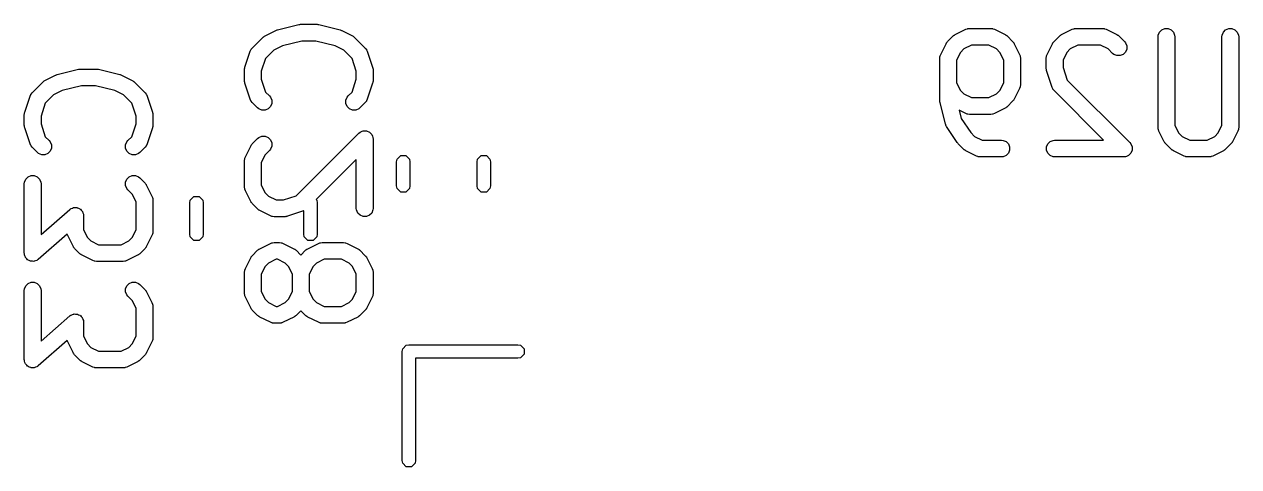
# Model space of a CAD drawing. Extents: x 3.99 to 8.09, y -5.39 to -1.7.
# Drawn here: x 6.3858 to 6.8135, y -2.2843 to -2.1285 of the extents above; entities that cross this region are included whole.
import ezdxf

# ---------------------------------------------------------------- set-up
doc = ezdxf.new("R2010")
doc.units = 0
doc.header["$MEASUREMENT"] = 0
doc.layers.add('BLACK', color=7, linetype='CONTINUOUS')

msp = doc.modelspace()

# ---------------------------------------------------------------- linework, layer by layer
at = {"layer": 'BLACK', "linetype": 'CONTINUOUS'}
for p, q in [((6.47499, -2.13043), (6.48249, -2.12856)), ((6.48249, -2.12856), (6.48259, -2.12854)), ((6.48259, -2.12854), (6.48263, -2.12853)), ((6.48263, -2.12853), (6.48285, -2.1285)), ((6.48285, -2.1285), (6.48306, -2.12847)), ((6.48306, -2.12847), (6.4831, -2.12848)), ((6.4831, -2.12848), (6.4832, -2.12847)), ((6.4832, -2.12847), (6.48883, -2.12847)), ((6.48883, -2.12847), (6.48893, -2.12848)), ((6.48893, -2.12848), (6.48897, -2.12847)), ((6.48897, -2.12847), (6.48919, -2.1285)), ((6.48919, -2.1285), (6.4894, -2.12853)), ((6.4894, -2.12853), (6.48944, -2.12854)), ((6.48944, -2.12854), (6.48954, -2.12856)), ((6.48954, -2.12856), (6.49704, -2.13043)), ((6.46612, -2.13683), (6.46987, -2.13308)), ((6.46987, -2.13308), (6.47009, -2.1329)), ((6.47009, -2.1329), (6.47015, -2.13284)), ((6.47015, -2.13284), (6.47023, -2.13278)), ((6.47023, -2.13278), (6.47032, -2.13272)), ((6.47032, -2.13272), (6.47039, -2.13269)), ((6.47039, -2.13269), (6.47064, -2.13253)), ((6.47064, -2.13253), (6.47438, -2.13065)), ((6.47438, -2.13065), (6.47443, -2.13064)), ((6.47443, -2.13064), (6.47444, -2.13063)), ((6.47444, -2.13063), (6.47469, -2.13054)), ((6.47469, -2.13054), (6.47493, -2.13045)), ((6.47493, -2.13045), (6.47495, -2.13045)), ((6.47495, -2.13045), (6.47499, -2.13043)), ((6.49704, -2.13043), (6.49709, -2.13045)), ((6.49709, -2.13045), (6.49711, -2.13045)), ((6.49711, -2.13045), (6.49735, -2.13054)), ((6.49735, -2.13054), (6.49759, -2.13063)), ((6.49759, -2.13063), (6.49761, -2.13064)), ((6.49761, -2.13064), (6.49765, -2.13065)), ((6.49765, -2.13065), (6.5014, -2.13253)), ((6.5014, -2.13253), (6.50165, -2.13269)), ((6.50165, -2.13269), (6.50172, -2.13272)), ((6.50172, -2.13272), (6.5018, -2.13278)), ((6.5018, -2.13278), (6.50189, -2.13284)), ((6.50189, -2.13284), (6.50194, -2.1329)), ((6.50194, -2.1329), (6.50217, -2.13308)), ((6.50217, -2.13308), (6.50591, -2.13683)), ((6.71098, -2.13453), (6.71285, -2.13265)), ((6.71285, -2.13265), (6.71308, -2.13247)), ((6.71308, -2.13247), (6.71313, -2.13241)), ((6.71313, -2.13241), (6.71322, -2.13235)), ((6.71322, -2.13235), (6.7133, -2.13229)), ((6.7133, -2.13229), (6.71337, -2.13226)), ((6.71337, -2.13226), (6.71362, -2.1321)), ((6.71362, -2.1321), (6.71737, -2.13023)), ((6.71737, -2.13023), (6.71791, -2.13002)), ((6.71791, -2.13002), (6.71802, -2.13001)), ((6.71802, -2.13001), (6.71812, -2.12997)), ((6.71812, -2.12997), (6.71869, -2.12991)), ((6.71869, -2.12991), (6.72619, -2.12991)), ((6.72619, -2.12991), (6.72677, -2.12997)), ((6.72677, -2.12997), (6.72686, -2.13001)), ((6.72686, -2.13001), (6.72697, -2.13002)), ((6.72697, -2.13002), (6.72751, -2.13023)), ((6.72751, -2.13023), (6.73126, -2.1321)), ((6.73126, -2.1321), (6.73151, -2.13226)), ((6.73151, -2.13226), (6.73158, -2.13229)), ((6.73158, -2.13229), (6.73166, -2.13235)), ((6.73166, -2.13235), (6.73175, -2.13241)), ((6.73175, -2.13241), (6.7318, -2.13247)), ((6.7318, -2.13247), (6.73203, -2.13265)), ((6.73203, -2.13265), (6.7339, -2.13453)), ((6.74847, -2.13453), (6.75035, -2.13265)), ((6.75035, -2.13265), (6.75058, -2.13247)), ((6.75058, -2.13247), (6.75063, -2.13241)), ((6.75063, -2.13241), (6.75072, -2.13235)), ((6.75072, -2.13235), (6.7508, -2.13229)), ((6.7508, -2.13229), (6.75087, -2.13226)), ((6.75087, -2.13226), (6.75112, -2.1321)), ((6.75112, -2.1321), (6.75487, -2.13023)), ((6.75487, -2.13023), (6.75541, -2.13002)), ((6.75541, -2.13002), (6.75551, -2.13001)), ((6.75551, -2.13001), (6.75561, -2.12997)), ((6.75561, -2.12997), (6.75619, -2.12991)), ((6.75619, -2.12991), (6.76556, -2.12991)), ((6.76556, -2.12991), (6.76614, -2.12997)), ((6.76614, -2.12997), (6.76623, -2.13001)), ((6.76623, -2.13001), (6.76634, -2.13002)), ((6.76634, -2.13002), (6.76688, -2.13023)), ((6.76688, -2.13023), (6.77063, -2.1321)), ((6.77063, -2.1321), (6.77088, -2.13226)), ((6.77088, -2.13226), (6.77095, -2.13229)), ((6.77095, -2.13229), (6.77103, -2.13235)), ((6.77103, -2.13235), (6.77112, -2.13241)), ((6.77112, -2.13241), (6.77117, -2.13247)), ((6.77117, -2.13247), (6.7714, -2.13265)), ((6.7714, -2.13265), (6.77327, -2.13453)), ((6.7851, -2.13287), (6.78516, -2.13229)), ((6.7851, -2.16474), (6.7851, -2.13287)), ((6.78516, -2.13229), (6.7856, -2.13123)), ((6.7856, -2.13123), (6.78642, -2.13041)), ((6.78642, -2.13041), (6.78748, -2.12997)), ((6.78748, -2.12997), (6.78863, -2.12997)), ((6.78863, -2.12997), (6.7897, -2.13041)), ((6.7897, -2.13041), (6.79051, -2.13123)), ((6.79051, -2.13123), (6.79095, -2.13229)), ((6.79095, -2.13229), (6.79101, -2.13287)), ((6.79101, -2.13287), (6.79101, -2.16404)), ((6.8076, -2.13287), (6.80766, -2.13229)), ((6.8076, -2.16404), (6.8076, -2.13287)), ((6.80766, -2.13229), (6.8081, -2.13123)), ((6.8081, -2.13123), (6.80891, -2.13041)), ((6.80891, -2.13041), (6.80998, -2.12997)), ((6.80998, -2.12997), (6.81113, -2.12997)), ((6.81113, -2.12997), (6.8122, -2.13041)), ((6.8122, -2.13041), (6.81301, -2.13123)), ((6.81301, -2.13123), (6.81345, -2.13229)), ((6.81345, -2.13229), (6.81351, -2.13287)), ((6.81351, -2.13287), (6.81351, -2.16474)), ((6.46353, -2.14361), (6.4654, -2.13799)), ((6.4654, -2.13799), (6.46564, -2.13746)), ((6.46564, -2.13746), (6.46571, -2.13738)), ((6.46571, -2.13738), (6.46575, -2.13728)), ((6.46575, -2.13728), (6.46612, -2.13683)), ((6.4737, -2.1376), (6.47079, -2.14052)), ((6.47674, -2.13608), (6.4737, -2.1376)), ((6.48357, -2.13437), (6.47674, -2.13608)), ((6.48847, -2.13437), (6.48357, -2.13437)), ((6.4953, -2.13608), (6.48847, -2.13437)), ((6.49833, -2.1376), (6.4953, -2.13608)), ((6.50125, -2.14052), (6.49833, -2.1376)), ((6.50591, -2.13683), (6.50628, -2.13728)), ((6.50628, -2.13728), (6.50632, -2.13738)), ((6.50632, -2.13738), (6.50639, -2.13746)), ((6.50639, -2.13746), (6.50663, -2.13799)), ((6.50663, -2.13799), (6.5085, -2.14361)), ((6.70855, -2.13905), (6.71043, -2.1353)), ((6.71043, -2.1353), (6.71058, -2.13505)), ((6.71058, -2.13505), (6.71061, -2.13498)), ((6.71061, -2.13498), (6.71068, -2.13489)), ((6.71068, -2.13489), (6.71073, -2.13481)), ((6.71073, -2.13481), (6.71079, -2.13475)), ((6.71079, -2.13475), (6.71098, -2.13453)), ((6.71549, -2.13837), (6.71415, -2.14106)), ((6.71669, -2.13717), (6.71549, -2.13837)), ((6.71939, -2.13582), (6.71669, -2.13717)), ((6.72549, -2.13582), (6.71939, -2.13582)), ((6.72819, -2.13717), (6.72549, -2.13582)), ((6.72939, -2.13837), (6.72819, -2.13717)), ((6.73074, -2.14106), (6.72939, -2.13837)), ((6.7339, -2.13453), (6.73409, -2.13475)), ((6.73409, -2.13475), (6.73415, -2.13481)), ((6.73415, -2.13481), (6.7342, -2.13489)), ((6.7342, -2.13489), (6.73427, -2.13498)), ((6.73427, -2.13498), (6.7343, -2.13505)), ((6.7343, -2.13505), (6.73446, -2.1353)), ((6.73446, -2.1353), (6.73633, -2.13905)), ((6.74605, -2.13905), (6.74792, -2.1353)), ((6.74792, -2.1353), (6.74808, -2.13505)), ((6.74808, -2.13505), (6.74811, -2.13498)), ((6.74811, -2.13498), (6.74817, -2.13489)), ((6.74817, -2.13489), (6.74823, -2.13481)), ((6.74823, -2.13481), (6.74829, -2.13475)), ((6.74829, -2.13475), (6.74847, -2.13453)), ((6.75299, -2.13837), (6.75164, -2.14106)), ((6.75419, -2.13717), (6.75299, -2.13837)), ((6.75688, -2.13582), (6.75419, -2.13717)), ((6.76486, -2.13582), (6.75688, -2.13582)), ((6.76756, -2.13717), (6.76486, -2.13582)), ((6.7691, -2.1387), (6.76756, -2.13717)), ((6.77364, -2.13826), (6.77283, -2.13907)), ((6.77327, -2.13453), (6.77364, -2.13498)), ((6.77364, -2.13498), (6.77408, -2.13604)), ((6.77408, -2.13719), (6.77364, -2.13826)), ((6.77408, -2.13604), (6.77408, -2.13719)), ((6.47079, -2.14052), (6.46928, -2.14502)), ((6.50275, -2.14502), (6.50125, -2.14052)), ((6.70824, -2.14037), (6.7083, -2.13979)), ((6.70824, -2.15536), (6.70824, -2.14037)), ((6.7083, -2.13979), (6.70834, -2.13969)), ((6.70834, -2.13959), (6.70855, -2.13905)), ((6.70834, -2.13969), (6.70834, -2.13959)), ((6.71415, -2.14106), (6.71415, -2.14904)), ((6.73074, -2.14904), (6.73074, -2.14106)), ((6.73633, -2.13905), (6.73654, -2.13959)), ((6.73654, -2.13959), (6.73654, -2.13969)), ((6.73654, -2.13969), (6.73659, -2.13979)), ((6.73659, -2.13979), (6.73664, -2.14037)), ((6.73664, -2.14037), (6.73664, -2.14974)), ((6.74573, -2.14037), (6.74579, -2.13979)), ((6.74573, -2.14412), (6.74573, -2.14037)), ((6.74579, -2.13979), (6.74583, -2.13969)), ((6.74583, -2.13969), (6.74584, -2.13959)), ((6.74584, -2.13959), (6.74605, -2.13905)), ((6.75164, -2.14106), (6.75164, -2.14364)), ((6.76954, -2.13907), (6.7691, -2.1387)), ((6.77061, -2.13951), (6.76954, -2.13907)), ((6.77176, -2.13951), (6.77061, -2.13951)), ((6.77283, -2.13907), (6.77176, -2.13951)), ((6.39308, -2.14828), (6.39683, -2.1464)), ((6.39683, -2.1464), (6.39687, -2.14639)), ((6.39687, -2.14639), (6.39688, -2.14637)), ((6.39688, -2.14637), (6.39713, -2.14629)), ((6.39713, -2.14629), (6.39737, -2.1462)), ((6.39737, -2.1462), (6.39739, -2.14619)), ((6.39739, -2.14619), (6.39743, -2.14618)), ((6.39743, -2.14618), (6.40493, -2.1443)), ((6.40493, -2.1443), (6.40503, -2.14429)), ((6.40503, -2.14429), (6.40507, -2.14427)), ((6.40507, -2.14427), (6.40529, -2.14425)), ((6.40529, -2.14425), (6.4055, -2.14422)), ((6.4055, -2.14422), (6.40554, -2.14423)), ((6.40554, -2.14423), (6.40565, -2.14422)), ((6.40565, -2.14422), (6.41127, -2.14422)), ((6.41127, -2.14422), (6.41137, -2.14423)), ((6.41137, -2.14423), (6.41141, -2.14422)), ((6.41141, -2.14422), (6.41163, -2.14425)), ((6.41163, -2.14425), (6.41185, -2.14427)), ((6.41185, -2.14427), (6.41189, -2.14429)), ((6.41189, -2.14429), (6.41199, -2.1443)), ((6.41199, -2.1443), (6.41948, -2.14618)), ((6.41948, -2.14618), (6.41953, -2.14619)), ((6.41953, -2.14619), (6.41955, -2.1462)), ((6.41955, -2.1462), (6.41979, -2.14629)), ((6.41979, -2.14629), (6.42003, -2.14637)), ((6.42003, -2.14637), (6.42005, -2.14639)), ((6.42005, -2.14639), (6.42009, -2.1464)), ((6.42009, -2.1464), (6.42384, -2.14828)), ((6.46338, -2.14454), (6.46341, -2.14425)), ((6.46338, -2.14829), (6.46338, -2.14454)), ((6.4634, -2.14418), (6.46343, -2.14407)), ((6.46341, -2.14425), (6.4634, -2.14418)), ((6.46343, -2.14407), (6.46344, -2.14397)), ((6.46344, -2.14397), (6.46347, -2.1439)), ((6.46347, -2.1439), (6.46353, -2.14361)), ((6.46928, -2.14502), (6.46928, -2.14781)), ((6.50275, -2.14781), (6.50275, -2.14502)), ((6.5085, -2.14361), (6.50857, -2.1439)), ((6.50857, -2.1439), (6.5086, -2.14397)), ((6.5086, -2.14397), (6.50861, -2.14407)), ((6.50861, -2.14407), (6.50863, -2.14418)), ((6.50863, -2.14418), (6.50863, -2.14425)), ((6.50863, -2.14425), (6.50865, -2.14454)), ((6.50865, -2.14454), (6.50865, -2.14829)), ((6.74576, -2.14441), (6.74573, -2.14412)), ((6.74576, -2.14448), (6.74576, -2.14441)), ((6.74578, -2.14459), (6.74576, -2.14448)), ((6.74579, -2.14469), (6.74578, -2.14459)), ((6.74582, -2.14476), (6.74579, -2.14469)), ((6.74589, -2.14505), (6.74582, -2.14476)), ((6.74776, -2.15067), (6.74589, -2.14505)), ((6.75164, -2.14364), (6.75314, -2.14814)), ((6.38856, -2.15258), (6.39231, -2.14883)), ((6.39231, -2.14883), (6.39254, -2.14864)), ((6.39254, -2.14864), (6.39259, -2.14859)), ((6.39259, -2.14859), (6.39268, -2.14853)), ((6.39268, -2.14853), (6.39276, -2.14846)), ((6.39276, -2.14846), (6.39283, -2.14843)), ((6.39283, -2.14843), (6.39308, -2.14828)), ((6.40601, -2.15012), (6.39918, -2.15183)), ((6.41091, -2.15012), (6.40601, -2.15012)), ((6.41774, -2.15183), (6.41091, -2.15012)), ((6.42384, -2.14828), (6.42409, -2.14843)), ((6.42409, -2.14843), (6.42416, -2.14846)), ((6.42416, -2.14846), (6.42424, -2.14853)), ((6.42424, -2.14853), (6.42433, -2.14859)), ((6.42433, -2.14859), (6.42438, -2.14864)), ((6.42438, -2.14864), (6.42461, -2.14883)), ((6.42461, -2.14883), (6.42836, -2.15258)), ((6.46341, -2.14859), (6.46338, -2.14829)), ((6.4634, -2.14866), (6.46341, -2.14859)), ((6.46343, -2.14877), (6.4634, -2.14866)), ((6.46344, -2.14887), (6.46343, -2.14877)), ((6.46347, -2.14894), (6.46344, -2.14887)), ((6.46353, -2.14923), (6.46347, -2.14894)), ((6.4654, -2.15485), (6.46353, -2.14923)), ((6.46928, -2.14781), (6.47079, -2.15232)), ((6.50125, -2.15232), (6.50275, -2.14781)), ((6.5085, -2.14923), (6.50663, -2.15485)), ((6.50857, -2.14894), (6.5085, -2.14923)), ((6.5086, -2.14887), (6.50857, -2.14894)), ((6.50861, -2.14877), (6.5086, -2.14887)), ((6.50863, -2.14866), (6.50861, -2.14877)), ((6.50865, -2.14829), (6.50863, -2.14859)), ((6.50863, -2.14859), (6.50863, -2.14866)), ((6.71415, -2.14904), (6.71549, -2.15174)), ((6.72939, -2.15174), (6.73074, -2.14904)), ((6.73633, -2.15106), (6.73446, -2.15481)), ((6.73654, -2.15052), (6.73633, -2.15106)), ((6.73659, -2.15032), (6.73654, -2.15041)), ((6.73654, -2.15041), (6.73654, -2.15052)), ((6.73664, -2.14974), (6.73659, -2.15032)), ((6.748, -2.1512), (6.74776, -2.15067)), ((6.74807, -2.15128), (6.748, -2.1512)), ((6.75314, -2.14814), (6.77515, -2.17015)), ((6.38597, -2.15936), (6.38785, -2.15373)), ((6.38785, -2.15373), (6.38808, -2.15321)), ((6.38808, -2.15321), (6.38815, -2.15313)), ((6.38815, -2.15313), (6.38819, -2.15303)), ((6.38819, -2.15303), (6.38856, -2.15258)), ((6.39615, -2.15335), (6.39323, -2.15626)), ((6.39918, -2.15183), (6.39615, -2.15335)), ((6.42077, -2.15335), (6.41774, -2.15183)), ((6.42369, -2.15626), (6.42077, -2.15335)), ((6.42836, -2.15258), (6.42872, -2.15303)), ((6.42872, -2.15303), (6.42876, -2.15313)), ((6.42876, -2.15313), (6.42883, -2.15321)), ((6.42883, -2.15321), (6.42907, -2.15373)), ((6.42907, -2.15373), (6.43094, -2.15936)), ((6.46564, -2.15538), (6.4654, -2.15485)), ((6.46571, -2.15546), (6.46564, -2.15538)), ((6.46575, -2.15556), (6.46571, -2.15546)), ((6.47079, -2.15232), (6.47217, -2.15371)), ((6.47217, -2.15371), (6.47254, -2.15415)), ((6.47254, -2.15415), (6.47298, -2.15522)), ((6.47298, -2.15522), (6.47298, -2.15637)), ((6.49906, -2.15522), (6.4995, -2.15415)), ((6.49906, -2.15637), (6.49906, -2.15522)), ((6.4995, -2.15415), (6.49986, -2.15371)), ((6.49986, -2.15371), (6.50125, -2.15232)), ((6.50632, -2.15546), (6.50628, -2.15556)), ((6.50639, -2.15538), (6.50632, -2.15546)), ((6.50663, -2.15485), (6.50639, -2.15538)), ((6.70825, -2.15546), (6.70824, -2.15536)), ((6.70824, -2.15551), (6.70825, -2.15546)), ((6.70827, -2.15572), (6.70824, -2.15551)), ((6.71549, -2.15174), (6.71669, -2.15294)), ((6.71669, -2.15294), (6.71939, -2.15429)), ((6.71939, -2.15429), (6.72549, -2.15429)), ((6.72549, -2.15429), (6.72819, -2.15294)), ((6.72819, -2.15294), (6.72939, -2.15174)), ((6.73409, -2.15535), (6.7339, -2.15558)), ((6.73415, -2.1553), (6.73409, -2.15535)), ((6.7342, -2.15521), (6.73415, -2.1553)), ((6.73427, -2.15513), (6.7342, -2.15521)), ((6.7343, -2.15506), (6.73427, -2.15513)), ((6.73446, -2.15481), (6.7343, -2.15506)), ((6.74811, -2.15138), (6.74807, -2.15128)), ((6.74847, -2.15183), (6.74811, -2.15138)), ((6.76593, -2.16928), (6.74847, -2.15183)), ((6.38584, -2.15992), (6.38587, -2.15982)), ((6.38587, -2.15982), (6.38588, -2.15972)), ((6.38588, -2.15972), (6.38591, -2.15964)), ((6.38591, -2.15964), (6.38597, -2.15936)), ((6.39323, -2.15626), (6.39173, -2.16077)), ((6.42519, -2.16077), (6.42369, -2.15626)), ((6.43094, -2.15936), (6.43101, -2.15964)), ((6.43101, -2.15964), (6.43104, -2.15972)), ((6.43104, -2.15972), (6.43105, -2.15982)), ((6.43105, -2.15982), (6.43107, -2.15992)), ((6.46612, -2.15601), (6.46575, -2.15556)), ((6.46799, -2.15788), (6.46612, -2.15601)), ((6.46844, -2.15825), (6.46799, -2.15788)), ((6.4695, -2.15869), (6.46844, -2.15825)), ((6.47066, -2.15869), (6.4695, -2.15869)), ((6.47172, -2.15825), (6.47066, -2.15869)), ((6.47254, -2.15743), (6.47172, -2.15825)), ((6.47298, -2.15637), (6.47254, -2.15743)), ((6.4995, -2.15743), (6.49906, -2.15637)), ((6.50031, -2.15825), (6.4995, -2.15743)), ((6.50138, -2.15869), (6.50031, -2.15825)), ((6.50253, -2.15869), (6.50138, -2.15869)), ((6.50359, -2.15825), (6.50253, -2.15869)), ((6.50404, -2.15788), (6.50359, -2.15825)), ((6.50591, -2.15601), (6.50404, -2.15788)), ((6.50628, -2.15556), (6.50591, -2.15601)), ((6.7083, -2.15594), (6.70827, -2.15572)), ((6.70831, -2.15598), (6.7083, -2.15594)), ((6.70833, -2.15608), (6.70831, -2.15598)), ((6.7102, -2.16358), (6.70833, -2.15608)), ((6.71737, -2.15988), (6.71508, -2.15873)), ((6.71508, -2.15873), (6.71581, -2.16165)), ((6.73126, -2.15801), (6.72751, -2.15988)), ((6.73151, -2.15785), (6.73126, -2.15801)), ((6.73158, -2.15782), (6.73151, -2.15785)), ((6.73166, -2.15775), (6.73158, -2.15782)), ((6.73175, -2.1577), (6.73166, -2.15775)), ((6.7318, -2.15764), (6.73175, -2.1577)), ((6.73203, -2.15745), (6.7318, -2.15764)), ((6.7339, -2.15558), (6.73203, -2.15745)), ((6.38582, -2.16029), (6.38585, -2.16)), ((6.38582, -2.16404), (6.38582, -2.16029)), ((6.38585, -2.16433), (6.38582, -2.16404)), ((6.38585, -2.16), (6.38584, -2.15992)), ((6.39173, -2.16077), (6.39173, -2.16356)), ((6.39173, -2.16356), (6.39323, -2.16807)), ((6.42369, -2.16807), (6.42519, -2.16356)), ((6.42519, -2.16356), (6.42519, -2.16077)), ((6.43107, -2.15992), (6.43107, -2.16)), ((6.43107, -2.16), (6.4311, -2.16029)), ((6.4311, -2.16404), (6.43107, -2.16433)), ((6.4311, -2.16029), (6.4311, -2.16404)), ((6.71032, -2.16392), (6.7102, -2.16358)), ((6.71034, -2.16399), (6.71032, -2.16392)), ((6.71037, -2.16406), (6.71034, -2.16399)), ((6.7104, -2.16412), (6.71037, -2.16406)), ((6.71581, -2.16165), (6.71911, -2.16661)), ((6.71791, -2.16009), (6.71737, -2.15988)), ((6.71802, -2.16009), (6.71791, -2.16009)), ((6.71812, -2.16013), (6.71802, -2.16009)), ((6.71869, -2.16019), (6.71812, -2.16013)), ((6.72619, -2.16019), (6.71869, -2.16019)), ((6.72677, -2.16013), (6.72619, -2.16019)), ((6.72686, -2.16009), (6.72677, -2.16013)), ((6.72697, -2.16009), (6.72686, -2.16009)), ((6.72751, -2.15988), (6.72697, -2.16009)), ((6.79101, -2.16404), (6.79236, -2.16674)), ((6.80625, -2.16674), (6.8076, -2.16404)), ((6.38584, -2.16441), (6.38585, -2.16433)), ((6.38587, -2.16451), (6.38584, -2.16441)), ((6.38588, -2.16462), (6.38587, -2.16451)), ((6.38591, -2.16469), (6.38588, -2.16462)), ((6.38597, -2.16498), (6.38591, -2.16469)), ((6.38785, -2.1706), (6.38597, -2.16498)), ((6.39323, -2.16807), (6.39461, -2.16945)), ((6.42231, -2.16945), (6.42369, -2.16807)), ((6.43094, -2.16498), (6.42907, -2.1706)), ((6.43101, -2.16469), (6.43094, -2.16498)), ((6.43104, -2.16462), (6.43101, -2.16469)), ((6.43105, -2.16451), (6.43104, -2.16462)), ((6.43107, -2.16441), (6.43105, -2.16451)), ((6.43107, -2.16433), (6.43107, -2.16441)), ((6.46799, -2.1687), (6.46844, -2.16834)), ((6.46844, -2.16834), (6.4695, -2.1679)), ((6.4695, -2.1679), (6.47066, -2.1679)), ((6.47066, -2.1679), (6.47172, -2.16834)), ((6.47172, -2.16834), (6.47254, -2.16915)), ((6.48161, -2.18883), (6.50361, -2.16683)), ((6.50361, -2.16683), (6.50406, -2.16646)), ((6.50406, -2.16646), (6.50481, -2.16615)), ((6.50481, -2.16615), (6.50513, -2.16602)), ((6.50513, -2.16602), (6.50628, -2.16602)), ((6.50628, -2.16602), (6.50734, -2.16646)), ((6.50734, -2.16646), (6.50816, -2.16728)), ((6.50816, -2.16728), (6.50841, -2.1679)), ((6.50841, -2.1679), (6.5086, -2.16834)), ((6.5086, -2.16834), (6.50865, -2.16892)), ((6.71044, -2.16418), (6.7104, -2.16412)), ((6.71061, -2.1645), (6.71044, -2.16418)), ((6.71436, -2.17013), (6.71061, -2.1645)), ((6.71911, -2.16661), (6.72044, -2.16794)), ((6.72044, -2.16794), (6.72314, -2.16928)), ((6.78516, -2.16531), (6.7851, -2.16474)), ((6.7852, -2.16541), (6.78516, -2.16531)), ((6.78521, -2.16552), (6.7852, -2.16541)), ((6.78542, -2.16606), (6.78521, -2.16552)), ((6.78729, -2.16981), (6.78542, -2.16606)), ((6.79236, -2.16674), (6.79356, -2.16794)), ((6.79356, -2.16794), (6.79625, -2.16928)), ((6.80236, -2.16928), (6.80506, -2.16794)), ((6.80506, -2.16794), (6.80625, -2.16674)), ((6.8132, -2.16606), (6.81132, -2.16981)), ((6.8134, -2.16552), (6.8132, -2.16606)), ((6.81341, -2.16541), (6.8134, -2.16552)), ((6.81345, -2.16531), (6.81341, -2.16541)), ((6.81351, -2.16474), (6.81345, -2.16531)), ((6.38808, -2.17113), (6.38785, -2.1706)), ((6.38815, -2.17121), (6.38808, -2.17113)), ((6.38819, -2.17131), (6.38815, -2.17121)), ((6.38856, -2.17175), (6.38819, -2.17131)), ((6.39043, -2.17363), (6.38856, -2.17175)), ((6.39461, -2.16945), (6.39498, -2.1699)), ((6.39498, -2.1699), (6.39542, -2.17096)), ((6.39542, -2.17212), (6.39498, -2.17318)), ((6.39542, -2.17096), (6.39542, -2.17212)), ((6.4215, -2.17096), (6.42194, -2.1699)), ((6.4215, -2.17212), (6.4215, -2.17096)), ((6.42194, -2.17318), (6.4215, -2.17212)), ((6.42194, -2.1699), (6.42231, -2.16945)), ((6.42836, -2.17175), (6.42648, -2.17363)), ((6.42872, -2.17131), (6.42836, -2.17175)), ((6.42876, -2.17121), (6.42872, -2.17131)), ((6.42883, -2.17113), (6.42876, -2.17121)), ((6.42907, -2.1706), (6.42883, -2.17113)), ((6.46369, -2.17509), (6.46557, -2.17135)), ((6.46557, -2.17135), (6.46572, -2.1711)), ((6.46572, -2.1711), (6.46575, -2.17103)), ((6.46575, -2.17103), (6.46582, -2.17094)), ((6.46582, -2.17094), (6.46587, -2.17086)), ((6.46587, -2.17086), (6.46593, -2.1708)), ((6.46593, -2.1708), (6.46612, -2.17058)), ((6.46612, -2.17058), (6.46799, -2.1687)), ((6.47254, -2.17243), (6.47217, -2.17288)), ((6.47254, -2.16915), (6.47298, -2.17022)), ((6.47298, -2.17137), (6.47254, -2.17243)), ((6.47298, -2.17022), (6.47298, -2.17137)), ((6.50865, -2.16892), (6.50865, -2.19329)), ((6.71454, -2.17035), (6.71436, -2.17013)), ((6.71436, -2.17013), (6.71436, -2.17013)), ((6.71436, -2.17013), (6.71436, -2.17013)), ((6.71473, -2.17057), (6.71454, -2.17035)), ((6.71473, -2.17058), (6.71473, -2.17057)), ((6.71473, -2.17057), (6.71473, -2.17057)), ((6.7166, -2.17245), (6.71473, -2.17058)), ((6.71683, -2.17264), (6.7166, -2.17245)), ((6.71688, -2.17269), (6.71683, -2.17264)), ((6.72314, -2.16928), (6.72994, -2.16928)), ((6.72994, -2.16928), (6.73052, -2.16934)), ((6.73052, -2.16934), (6.73158, -2.16978)), ((6.73158, -2.16978), (6.7324, -2.1706)), ((6.7324, -2.1706), (6.73284, -2.17166)), ((6.73284, -2.17166), (6.73284, -2.17281)), ((6.74579, -2.17166), (6.74623, -2.1706)), ((6.74579, -2.17281), (6.74579, -2.17166)), ((6.74623, -2.1706), (6.74705, -2.16978)), ((6.74705, -2.16978), (6.74811, -2.16934)), ((6.74811, -2.16934), (6.74869, -2.16928)), ((6.74869, -2.16928), (6.76593, -2.16928)), ((6.77515, -2.17015), (6.77551, -2.1706)), ((6.77551, -2.1706), (6.77596, -2.17166)), ((6.77596, -2.17166), (6.77596, -2.17281)), ((6.78745, -2.17006), (6.78729, -2.16981)), ((6.78748, -2.17013), (6.78745, -2.17006)), ((6.78754, -2.17021), (6.78748, -2.17013)), ((6.7876, -2.1703), (6.78754, -2.17021)), ((6.78766, -2.17035), (6.7876, -2.1703)), ((6.78784, -2.17058), (6.78766, -2.17035)), ((6.78972, -2.17245), (6.78784, -2.17058)), ((6.78995, -2.17264), (6.78972, -2.17245)), ((6.79, -2.17269), (6.78995, -2.17264)), ((6.79625, -2.16928), (6.80236, -2.16928)), ((6.80867, -2.17264), (6.80862, -2.17269)), ((6.80889, -2.17245), (6.80867, -2.17264)), ((6.81077, -2.17058), (6.80889, -2.17245)), ((6.81095, -2.17035), (6.81077, -2.17058)), ((6.81101, -2.1703), (6.81095, -2.17035)), ((6.81107, -2.17021), (6.81101, -2.1703)), ((6.81114, -2.17013), (6.81107, -2.17021)), ((6.81117, -2.17006), (6.81114, -2.17013)), ((6.81132, -2.16981), (6.81117, -2.17006)), ((6.39088, -2.174), (6.39043, -2.17363)), ((6.39195, -2.17444), (6.39088, -2.174)), ((6.3931, -2.17444), (6.39195, -2.17444)), ((6.39416, -2.174), (6.3931, -2.17444)), ((6.39498, -2.17318), (6.39416, -2.174)), ((6.42275, -2.174), (6.42194, -2.17318)), ((6.42382, -2.17444), (6.42275, -2.174)), ((6.42497, -2.17444), (6.42382, -2.17444)), ((6.42603, -2.174), (6.42497, -2.17444)), ((6.42648, -2.17363), (6.42603, -2.174)), ((6.46338, -2.17642), (6.46344, -2.17584)), ((6.46338, -2.18579), (6.46338, -2.17642)), ((6.46344, -2.17584), (6.46348, -2.17574)), ((6.46348, -2.17564), (6.46369, -2.17509)), ((6.46348, -2.17574), (6.46348, -2.17564)), ((6.47063, -2.17441), (6.46928, -2.17711)), ((6.47217, -2.17288), (6.47063, -2.17441)), ((6.50275, -2.17604), (6.48859, -2.1902)), ((6.50275, -2.19329), (6.50275, -2.17604)), ((6.51693, -2.17686), (6.51711, -2.17595)), ((6.51693, -2.18535), (6.51693, -2.17686)), ((6.51711, -2.17595), (6.51839, -2.17467)), ((6.51839, -2.17467), (6.5202, -2.17467)), ((6.5202, -2.17467), (6.52147, -2.17595)), ((6.52147, -2.17595), (6.52165, -2.17686)), ((6.52165, -2.17686), (6.52165, -2.18535)), ((6.54528, -2.17686), (6.54546, -2.17595)), ((6.54528, -2.18535), (6.54528, -2.17686)), ((6.54546, -2.17595), (6.54673, -2.17467)), ((6.54673, -2.17467), (6.54854, -2.17467)), ((6.54854, -2.17467), (6.54982, -2.17595)), ((6.54982, -2.17595), (6.55, -2.17686)), ((6.55, -2.17686), (6.55, -2.18535)), ((6.71697, -2.17275), (6.71688, -2.17269)), ((6.71705, -2.17282), (6.71697, -2.17275)), ((6.71712, -2.17285), (6.71705, -2.17282)), ((6.71737, -2.173), (6.71712, -2.17285)), ((6.72112, -2.17488), (6.71737, -2.173)), ((6.72166, -2.17508), (6.72112, -2.17488)), ((6.72177, -2.17509), (6.72166, -2.17508)), ((6.72186, -2.17513), (6.72177, -2.17509)), ((6.72244, -2.17519), (6.72186, -2.17513)), ((6.72994, -2.17519), (6.72244, -2.17519)), ((6.73052, -2.17513), (6.72994, -2.17519)), ((6.73158, -2.17469), (6.73052, -2.17513)), ((6.7324, -2.17388), (6.73158, -2.17469)), ((6.73284, -2.17281), (6.7324, -2.17388)), ((6.74623, -2.17388), (6.74579, -2.17281)), ((6.74705, -2.17469), (6.74623, -2.17388)), ((6.74811, -2.17513), (6.74705, -2.17469)), ((6.74869, -2.17519), (6.74811, -2.17513)), ((6.77306, -2.17519), (6.74869, -2.17519)), ((6.77364, -2.17513), (6.77306, -2.17519)), ((6.77395, -2.175), (6.77364, -2.17513)), ((6.7747, -2.17469), (6.77395, -2.175)), ((6.77551, -2.17388), (6.7747, -2.17469)), ((6.77596, -2.17281), (6.77551, -2.17388)), ((6.79009, -2.17275), (6.79, -2.17269)), ((6.79017, -2.17282), (6.79009, -2.17275)), ((6.79024, -2.17285), (6.79017, -2.17282)), ((6.79049, -2.173), (6.79024, -2.17285)), ((6.79424, -2.17488), (6.79049, -2.173)), ((6.79478, -2.17508), (6.79424, -2.17488)), ((6.79488, -2.17509), (6.79478, -2.17508)), ((6.79498, -2.17513), (6.79488, -2.17509)), ((6.79556, -2.17519), (6.79498, -2.17513)), ((6.80306, -2.17519), (6.79556, -2.17519)), ((6.80363, -2.17513), (6.80306, -2.17519)), ((6.80373, -2.17509), (6.80363, -2.17513)), ((6.80384, -2.17508), (6.80373, -2.17509)), ((6.80438, -2.17488), (6.80384, -2.17508)), ((6.80813, -2.173), (6.80438, -2.17488)), ((6.80837, -2.17285), (6.80813, -2.173)), ((6.80845, -2.17282), (6.80837, -2.17285)), ((6.80853, -2.17275), (6.80845, -2.17282)), ((6.80862, -2.17269), (6.80853, -2.17275)), ((6.46928, -2.17711), (6.46928, -2.18509)), ((6.38582, -2.18466), (6.38588, -2.18409)), ((6.38582, -2.20904), (6.38582, -2.18466)), ((6.38588, -2.18409), (6.38632, -2.18302)), ((6.38632, -2.18302), (6.38713, -2.18221)), ((6.38713, -2.18221), (6.3882, -2.18177)), ((6.3882, -2.18177), (6.38935, -2.18177)), ((6.38935, -2.18177), (6.39041, -2.18221)), ((6.39041, -2.18221), (6.39123, -2.18302)), ((6.39123, -2.18302), (6.39167, -2.18409)), ((6.39167, -2.18409), (6.39173, -2.18466)), ((6.39173, -2.18466), (6.39173, -2.20253)), ((6.4215, -2.18409), (6.42194, -2.18302)), ((6.4215, -2.18524), (6.4215, -2.18409)), ((6.42194, -2.1863), (6.4215, -2.18524)), ((6.42194, -2.18302), (6.42275, -2.18221)), ((6.42275, -2.18221), (6.42382, -2.18177)), ((6.42382, -2.18177), (6.42497, -2.18177)), ((6.42497, -2.18177), (6.42603, -2.18221)), ((6.42603, -2.18221), (6.42648, -2.18258)), ((6.42648, -2.18258), (6.42836, -2.18445)), ((6.42836, -2.18445), (6.42854, -2.18468)), ((6.42854, -2.18468), (6.4286, -2.18473)), ((6.4286, -2.18473), (6.42866, -2.18482)), ((6.42866, -2.18482), (6.42872, -2.1849)), ((6.42872, -2.1849), (6.42875, -2.18497)), ((6.42875, -2.18497), (6.42891, -2.18522)), ((6.42891, -2.18522), (6.43078, -2.18897)), ((6.46928, -2.18509), (6.47063, -2.18779)), ((6.51711, -2.18625), (6.51693, -2.18535)), ((6.52165, -2.18535), (6.52147, -2.18625)), ((6.54546, -2.18625), (6.54528, -2.18535)), ((6.55, -2.18535), (6.54982, -2.18625)), ((6.42231, -2.18675), (6.42194, -2.1863)), ((6.42384, -2.18829), (6.42231, -2.18675)), ((6.42519, -2.19099), (6.42384, -2.18829)), ((6.43078, -2.18897), (6.43099, -2.18951)), ((6.43099, -2.18951), (6.431, -2.18961)), ((6.431, -2.18961), (6.43104, -2.18971)), ((6.43104, -2.18971), (6.4311, -2.19029)), ((6.44427, -2.19041), (6.44555, -2.18913)), ((6.44555, -2.18913), (6.44736, -2.18913)), ((6.44736, -2.18913), (6.44864, -2.19041)), ((6.46344, -2.18637), (6.46338, -2.18579)), ((6.46348, -2.18646), (6.46344, -2.18637)), ((6.46348, -2.18657), (6.46348, -2.18646)), ((6.46369, -2.18711), (6.46348, -2.18657)), ((6.46557, -2.19086), (6.46369, -2.18711)), ((6.47063, -2.18779), (6.47183, -2.18899)), ((6.47183, -2.18899), (6.47453, -2.19034)), ((6.4771, -2.19034), (6.48161, -2.18883)), ((6.51839, -2.18753), (6.51711, -2.18625)), ((6.5202, -2.18753), (6.51839, -2.18753)), ((6.52147, -2.18625), (6.5202, -2.18753)), ((6.54673, -2.18753), (6.54546, -2.18625)), ((6.54854, -2.18753), (6.54673, -2.18753)), ((6.54982, -2.18625), (6.54854, -2.18753)), ((6.39173, -2.20253), (6.40183, -2.19369)), ((6.40183, -2.19369), (6.40208, -2.19351)), ((6.40208, -2.19351), (6.40213, -2.19346)), ((6.40213, -2.19346), (6.40218, -2.19344)), ((6.40218, -2.19344), (6.4023, -2.19335)), ((6.4023, -2.19335), (6.40275, -2.1932)), ((6.40275, -2.1932), (6.40319, -2.19302)), ((6.40319, -2.19302), (6.40329, -2.19302)), ((6.40329, -2.19302), (6.40339, -2.19299)), ((6.40339, -2.19299), (6.40387, -2.19302)), ((6.40387, -2.19302), (6.40435, -2.19302)), ((6.40435, -2.19302), (6.40444, -2.19306)), ((6.40444, -2.19306), (6.40454, -2.19306)), ((6.40454, -2.19306), (6.40497, -2.19327)), ((6.40497, -2.19327), (6.40541, -2.19346)), ((6.40541, -2.19346), (6.40548, -2.19353)), ((6.40548, -2.19353), (6.40557, -2.19357)), ((6.40557, -2.19357), (6.40589, -2.19393)), ((6.40589, -2.19393), (6.40623, -2.19427)), ((6.42519, -2.20084), (6.42519, -2.19099)), ((6.4311, -2.19029), (6.4311, -2.20154)), ((6.44409, -2.19132), (6.44427, -2.19041)), ((6.44409, -2.20239), (6.44409, -2.19132)), ((6.44864, -2.19041), (6.44882, -2.19132)), ((6.44882, -2.19132), (6.44882, -2.20239)), ((6.46572, -2.19111), (6.46557, -2.19086)), ((6.46575, -2.19118), (6.46572, -2.19111)), ((6.46582, -2.19126), (6.46575, -2.19118)), ((6.46587, -2.19135), (6.46582, -2.19126)), ((6.46593, -2.1914), (6.46587, -2.19135)), ((6.46612, -2.19163), (6.46593, -2.1914)), ((6.46799, -2.1935), (6.46612, -2.19163)), ((6.46822, -2.19369), (6.46799, -2.1935)), ((6.46827, -2.19375), (6.46822, -2.19369)), ((6.46836, -2.1938), (6.46827, -2.19375)), ((6.46844, -2.19387), (6.46836, -2.1938)), ((6.46851, -2.1939), (6.46844, -2.19387)), ((6.46876, -2.19405), (6.46851, -2.1939)), ((6.47453, -2.19034), (6.4771, -2.19034)), ((6.48859, -2.1902), (6.4888, -2.19041)), ((6.4888, -2.19041), (6.48898, -2.19132)), ((6.48898, -2.19132), (6.48898, -2.20239)), ((6.50281, -2.19386), (6.50275, -2.19329)), ((6.50325, -2.19493), (6.50281, -2.19386)), ((6.5086, -2.19386), (6.50816, -2.19493)), ((6.50865, -2.19329), (6.5086, -2.19386)), ((6.40623, -2.19427), (6.40626, -2.19436)), ((6.40626, -2.19436), (6.40633, -2.19444)), ((6.40633, -2.19444), (6.40648, -2.19489)), ((6.40648, -2.19489), (6.40667, -2.19534)), ((6.40667, -2.19534), (6.40668, -2.19548)), ((6.40668, -2.19548), (6.4067, -2.19553)), ((6.4067, -2.19553), (6.40669, -2.19561)), ((6.40669, -2.19561), (6.40672, -2.19591)), ((6.40672, -2.19591), (6.40672, -2.20084)), ((6.47251, -2.19593), (6.46876, -2.19405)), ((6.47305, -2.19614), (6.47251, -2.19593)), ((6.47316, -2.19614), (6.47305, -2.19614)), ((6.47325, -2.19618), (6.47316, -2.19614)), ((6.47383, -2.19624), (6.47325, -2.19618)), ((6.47758, -2.19624), (6.47383, -2.19624)), ((6.47787, -2.19621), (6.47758, -2.19624)), ((6.47795, -2.19622), (6.47787, -2.19621)), ((6.47805, -2.19619), (6.47795, -2.19622)), ((6.47816, -2.19618), (6.47805, -2.19619)), ((6.47823, -2.19615), (6.47816, -2.19618)), ((6.47851, -2.19609), (6.47823, -2.19615)), ((6.48414, -2.19421), (6.47851, -2.19609)), ((6.48425, -2.19416), (6.48414, -2.19421)), ((6.48425, -2.20239), (6.48425, -2.19416)), ((6.50406, -2.19574), (6.50325, -2.19493)), ((6.50513, -2.19618), (6.50406, -2.19574)), ((6.50628, -2.19618), (6.50513, -2.19618)), ((6.50734, -2.19574), (6.50628, -2.19618)), ((6.50816, -2.19493), (6.50734, -2.19574)), ((6.40093, -2.20233), (6.39072, -2.21126)), ((6.40113, -2.20286), (6.40093, -2.20233)), ((6.40672, -2.20084), (6.40807, -2.20354)), ((6.42384, -2.20354), (6.42519, -2.20084)), ((6.43099, -2.20232), (6.43078, -2.20286)), ((6.431, -2.20221), (6.43099, -2.20232)), ((6.43104, -2.20211), (6.431, -2.20221)), ((6.4311, -2.20154), (6.43104, -2.20211)), ((6.44427, -2.20329), (6.44409, -2.20239)), ((6.44882, -2.20239), (6.44864, -2.20329)), ((6.48443, -2.20329), (6.48425, -2.20239)), ((6.48898, -2.20239), (6.4888, -2.20329)), ((6.403, -2.20661), (6.40113, -2.20286)), ((6.40316, -2.20686), (6.403, -2.20661)), ((6.40319, -2.20693), (6.40316, -2.20686)), ((6.40807, -2.20354), (6.40927, -2.20473)), ((6.40927, -2.20473), (6.41197, -2.20608)), ((6.41197, -2.20608), (6.41995, -2.20608)), ((6.41995, -2.20608), (6.42264, -2.20473)), ((6.42264, -2.20473), (6.42384, -2.20354)), ((6.42875, -2.20686), (6.42872, -2.20693)), ((6.42891, -2.20661), (6.42875, -2.20686)), ((6.43078, -2.20286), (6.42891, -2.20661)), ((6.44555, -2.20457), (6.44427, -2.20329)), ((6.44736, -2.20457), (6.44555, -2.20457)), ((6.44864, -2.20329), (6.44736, -2.20457)), ((6.46876, -2.20752), (6.47251, -2.20565)), ((6.47251, -2.20565), (6.47305, -2.20544)), ((6.47305, -2.20544), (6.47316, -2.20543)), ((6.47316, -2.20543), (6.47325, -2.20539)), ((6.47325, -2.20539), (6.47383, -2.20533)), ((6.47383, -2.20533), (6.47571, -2.20533)), ((6.47571, -2.20533), (6.47628, -2.20539)), ((6.47628, -2.20539), (6.47638, -2.20543)), ((6.47638, -2.20543), (6.47649, -2.20544)), ((6.47649, -2.20544), (6.47703, -2.20565)), ((6.47703, -2.20565), (6.48078, -2.20752)), ((6.48571, -2.20457), (6.48443, -2.20329)), ((6.48563, -2.20752), (6.48938, -2.20565)), ((6.48752, -2.20457), (6.48571, -2.20457)), ((6.4888, -2.20329), (6.48752, -2.20457)), ((6.48938, -2.20565), (6.48992, -2.20544)), ((6.48992, -2.20544), (6.49003, -2.20543)), ((6.49003, -2.20543), (6.49013, -2.20539)), ((6.49013, -2.20539), (6.4907, -2.20533)), ((6.4907, -2.20533), (6.4982, -2.20533)), ((6.4982, -2.20533), (6.49878, -2.20539)), ((6.49878, -2.20539), (6.49888, -2.20543)), ((6.49888, -2.20543), (6.49898, -2.20544)), ((6.49898, -2.20544), (6.49952, -2.20565)), ((6.49952, -2.20565), (6.50327, -2.20752)), ((6.38585, -2.20934), (6.38582, -2.20904)), ((6.38584, -2.20942), (6.38585, -2.20934)), ((6.38586, -2.20947), (6.38584, -2.20942)), ((6.38588, -2.20961), (6.38586, -2.20947)), ((6.38606, -2.21006), (6.38588, -2.20961)), ((6.38621, -2.21051), (6.38606, -2.21006)), ((6.38628, -2.21058), (6.38621, -2.21051)), ((6.38632, -2.21068), (6.38628, -2.21058)), ((6.38666, -2.21102), (6.38632, -2.21068)), ((6.38697, -2.21138), (6.38666, -2.21102)), ((6.40326, -2.20701), (6.40319, -2.20693)), ((6.40331, -2.2071), (6.40326, -2.20701)), ((6.40337, -2.20715), (6.40331, -2.2071)), ((6.40356, -2.20737), (6.40337, -2.20715)), ((6.40543, -2.20925), (6.40356, -2.20737)), ((6.40566, -2.20944), (6.40543, -2.20925)), ((6.40571, -2.20949), (6.40566, -2.20944)), ((6.4058, -2.20955), (6.40571, -2.20949)), ((6.40588, -2.20962), (6.4058, -2.20955)), ((6.40595, -2.20965), (6.40588, -2.20962)), ((6.4062, -2.2098), (6.40595, -2.20965)), ((6.40995, -2.21168), (6.4062, -2.2098)), ((6.42571, -2.2098), (6.42196, -2.21168)), ((6.42596, -2.20965), (6.42571, -2.2098)), ((6.42603, -2.20962), (6.42596, -2.20965)), ((6.42611, -2.20955), (6.42603, -2.20962)), ((6.4262, -2.20949), (6.42611, -2.20955)), ((6.42625, -2.20944), (6.4262, -2.20949)), ((6.42648, -2.20925), (6.42625, -2.20944)), ((6.42836, -2.20737), (6.42648, -2.20925)), ((6.42854, -2.20715), (6.42836, -2.20737)), ((6.4286, -2.2071), (6.42854, -2.20715)), ((6.42866, -2.20701), (6.4286, -2.2071)), ((6.42872, -2.20693), (6.42866, -2.20701)), ((6.46369, -2.21447), (6.46557, -2.21072)), ((6.46557, -2.21072), (6.46572, -2.21047)), ((6.46572, -2.21047), (6.46575, -2.2104)), ((6.46575, -2.2104), (6.46582, -2.21031)), ((6.46582, -2.21031), (6.46587, -2.21023)), ((6.46587, -2.21023), (6.46593, -2.21017)), ((6.46593, -2.21017), (6.46612, -2.20995)), ((6.46612, -2.20995), (6.46799, -2.20807)), ((6.46799, -2.20807), (6.46822, -2.20789)), ((6.46822, -2.20789), (6.46827, -2.20783)), ((6.46827, -2.20783), (6.46836, -2.20777)), ((6.46836, -2.20777), (6.46844, -2.20771)), ((6.46844, -2.20771), (6.46851, -2.20768)), ((6.46851, -2.20768), (6.46876, -2.20752)), ((6.48078, -2.20752), (6.48102, -2.20768)), ((6.48102, -2.20768), (6.4811, -2.20771)), ((6.4811, -2.20771), (6.48118, -2.20777)), ((6.48118, -2.20777), (6.48127, -2.20783)), ((6.48127, -2.20783), (6.48132, -2.20789)), ((6.48132, -2.20789), (6.48154, -2.20807)), ((6.48154, -2.20807), (6.4832, -2.20973)), ((6.4832, -2.20973), (6.48487, -2.20807)), ((6.48487, -2.20807), (6.48509, -2.20789)), ((6.48509, -2.20789), (6.48514, -2.20783)), ((6.48514, -2.20783), (6.48523, -2.20777)), ((6.48523, -2.20777), (6.48531, -2.20771)), ((6.48531, -2.20771), (6.48539, -2.20768)), ((6.48539, -2.20768), (6.48563, -2.20752)), ((6.50327, -2.20752), (6.50352, -2.20768)), ((6.50352, -2.20768), (6.50359, -2.20771)), ((6.50359, -2.20771), (6.50367, -2.20777)), ((6.50367, -2.20777), (6.50376, -2.20783)), ((6.50376, -2.20783), (6.50381, -2.20789)), ((6.50381, -2.20789), (6.50404, -2.20807)), ((6.50404, -2.20807), (6.50591, -2.20995)), ((6.50591, -2.20995), (6.5061, -2.21017)), ((6.5061, -2.21017), (6.50616, -2.21023)), ((6.50616, -2.21023), (6.50622, -2.21031)), ((6.50622, -2.21031), (6.50628, -2.2104)), ((6.50628, -2.2104), (6.50631, -2.21047)), ((6.50631, -2.21047), (6.50647, -2.21072)), ((6.50647, -2.21072), (6.50834, -2.21447)), ((6.38706, -2.21142), (6.38697, -2.21138)), ((6.38713, -2.21149), (6.38706, -2.21142)), ((6.38757, -2.21167), (6.38713, -2.21149)), ((6.388, -2.21189), (6.38757, -2.21167)), ((6.3881, -2.21189), (6.388, -2.21189)), ((6.3882, -2.21193), (6.3881, -2.21189)), ((6.38868, -2.21193), (6.3882, -2.21193)), ((6.38915, -2.21196), (6.38868, -2.21193)), ((6.38925, -2.21193), (6.38915, -2.21196)), ((6.38935, -2.21193), (6.38925, -2.21193)), ((6.38979, -2.21175), (6.38935, -2.21193)), ((6.39025, -2.2116), (6.38979, -2.21175)), ((6.39036, -2.21151), (6.39025, -2.2116)), ((6.39041, -2.21149), (6.39036, -2.21151)), ((6.39047, -2.21144), (6.39041, -2.21149)), ((6.39072, -2.21126), (6.39047, -2.21144)), ((6.41049, -2.21188), (6.40995, -2.21168)), ((6.4106, -2.21189), (6.41049, -2.21188)), ((6.41069, -2.21193), (6.4106, -2.21189)), ((6.41127, -2.21199), (6.41069, -2.21193)), ((6.42064, -2.21199), (6.41127, -2.21199)), ((6.42122, -2.21193), (6.42064, -2.21199)), ((6.42132, -2.21189), (6.42122, -2.21193)), ((6.42142, -2.21188), (6.42132, -2.21189)), ((6.42196, -2.21168), (6.42142, -2.21188)), ((6.46338, -2.21579), (6.46344, -2.21521)), ((6.46344, -2.21521), (6.46348, -2.21511)), ((6.46348, -2.21501), (6.46369, -2.21447)), ((6.46348, -2.21511), (6.46348, -2.21501)), ((6.47063, -2.21379), (6.46928, -2.21648)), ((6.47183, -2.21259), (6.47063, -2.21379)), ((6.47453, -2.21124), (6.47183, -2.21259)), ((6.47501, -2.21124), (6.47453, -2.21124)), ((6.47771, -2.21259), (6.47501, -2.21124)), ((6.4789, -2.21379), (6.47771, -2.21259)), ((6.48025, -2.21648), (6.4789, -2.21379)), ((6.48751, -2.21379), (6.48616, -2.21648)), ((6.4887, -2.21259), (6.48751, -2.21379)), ((6.4914, -2.21124), (6.4887, -2.21259)), ((6.49751, -2.21124), (6.4914, -2.21124)), ((6.5002, -2.21259), (6.49751, -2.21124)), ((6.5014, -2.21379), (6.5002, -2.21259)), ((6.50275, -2.21648), (6.5014, -2.21379)), ((6.50834, -2.21447), (6.50855, -2.21501)), ((6.50855, -2.21501), (6.50856, -2.21511)), ((6.50856, -2.21511), (6.5086, -2.21521)), ((6.5086, -2.21521), (6.50865, -2.21579)), ((6.38713, -2.2197), (6.3882, -2.21926)), ((6.3882, -2.21926), (6.38935, -2.21926)), ((6.38935, -2.21926), (6.39041, -2.2197)), ((6.42275, -2.2197), (6.42382, -2.21926)), ((6.42382, -2.21926), (6.42497, -2.21926)), ((6.42497, -2.21926), (6.42603, -2.2197)), ((6.46338, -2.22328), (6.46338, -2.21579)), ((6.46928, -2.21648), (6.46928, -2.22259)), ((6.48025, -2.22259), (6.48025, -2.21648)), ((6.48616, -2.21648), (6.48616, -2.22259)), ((6.50275, -2.22259), (6.50275, -2.21648)), ((6.50865, -2.21579), (6.50865, -2.22328)), ((6.38582, -2.22216), (6.38588, -2.22158)), ((6.38582, -2.24653), (6.38582, -2.22216)), ((6.38588, -2.22158), (6.38632, -2.22052)), ((6.38632, -2.22052), (6.38713, -2.2197)), ((6.39041, -2.2197), (6.39123, -2.22052)), ((6.39123, -2.22052), (6.39167, -2.22158)), ((6.39167, -2.22158), (6.39173, -2.22216)), ((6.39173, -2.22216), (6.39173, -2.24002)), ((6.4215, -2.22158), (6.42194, -2.22052)), ((6.4215, -2.22274), (6.4215, -2.22158)), ((6.42194, -2.2238), (6.4215, -2.22274)), ((6.42194, -2.22052), (6.42275, -2.2197)), ((6.42231, -2.22425), (6.42194, -2.2238)), ((6.42603, -2.2197), (6.42648, -2.22007)), ((6.42648, -2.22007), (6.42836, -2.22195)), ((6.42836, -2.22195), (6.42854, -2.22217)), ((6.42854, -2.22217), (6.4286, -2.22222)), ((6.4286, -2.22222), (6.42866, -2.22231)), ((6.42866, -2.22231), (6.42872, -2.22239)), ((6.42872, -2.22239), (6.42875, -2.22247)), ((6.42875, -2.22247), (6.42891, -2.22271)), ((6.42891, -2.22271), (6.43078, -2.22646)), ((6.46344, -2.22386), (6.46338, -2.22328)), ((6.46348, -2.22396), (6.46344, -2.22386)), ((6.46348, -2.22406), (6.46348, -2.22396)), ((6.46928, -2.22259), (6.47063, -2.22528)), ((6.4789, -2.22528), (6.48025, -2.22259)), ((6.48616, -2.22259), (6.48751, -2.22528)), ((6.5014, -2.22528), (6.50275, -2.22259)), ((6.50856, -2.22396), (6.50855, -2.22406)), ((6.5086, -2.22386), (6.50856, -2.22396)), ((6.50865, -2.22328), (6.5086, -2.22386)), ((6.42384, -2.22578), (6.42231, -2.22425)), ((6.42519, -2.22848), (6.42384, -2.22578)), ((6.43078, -2.22646), (6.43099, -2.227)), ((6.43099, -2.227), (6.431, -2.22711)), ((6.431, -2.22711), (6.43104, -2.22721)), ((6.43104, -2.22721), (6.4311, -2.22778)), ((6.4311, -2.22778), (6.4311, -2.23903)), ((6.46369, -2.22461), (6.46348, -2.22406)), ((6.46557, -2.22835), (6.46369, -2.22461)), ((6.47063, -2.22528), (6.47183, -2.22648)), ((6.47183, -2.22648), (6.47453, -2.22783)), ((6.47453, -2.22783), (6.47501, -2.22783)), ((6.47501, -2.22783), (6.47771, -2.22648)), ((6.47771, -2.22648), (6.4789, -2.22528)), ((6.48751, -2.22528), (6.4887, -2.22648)), ((6.4887, -2.22648), (6.4914, -2.22783)), ((6.4914, -2.22783), (6.49751, -2.22783)), ((6.49751, -2.22783), (6.5002, -2.22648)), ((6.5002, -2.22648), (6.5014, -2.22528)), ((6.50834, -2.22461), (6.50647, -2.22835)), ((6.50855, -2.22406), (6.50834, -2.22461)), ((6.39173, -2.24002), (6.40183, -2.23119)), ((6.40183, -2.23119), (6.40208, -2.23101)), ((6.40208, -2.23101), (6.40213, -2.23095)), ((6.40213, -2.23095), (6.40218, -2.23093)), ((6.40218, -2.23093), (6.4023, -2.23085)), ((6.4023, -2.23085), (6.40275, -2.2307)), ((6.40275, -2.2307), (6.40319, -2.23051)), ((6.40319, -2.23051), (6.40329, -2.23051)), ((6.40329, -2.23051), (6.40339, -2.23048)), ((6.40339, -2.23048), (6.40387, -2.23051)), ((6.40387, -2.23051), (6.40435, -2.23051)), ((6.40435, -2.23051), (6.40444, -2.23055)), ((6.40444, -2.23055), (6.40454, -2.23056)), ((6.40454, -2.23056), (6.40497, -2.23077)), ((6.40497, -2.23077), (6.40541, -2.23095)), ((6.40541, -2.23095), (6.40548, -2.23102)), ((6.40548, -2.23102), (6.40557, -2.23107)), ((6.40557, -2.23107), (6.40589, -2.23143)), ((6.40589, -2.23143), (6.40623, -2.23177)), ((6.40623, -2.23177), (6.40626, -2.23186)), ((6.40626, -2.23186), (6.40633, -2.23193)), ((6.40633, -2.23193), (6.40648, -2.23239)), ((6.40648, -2.23239), (6.40667, -2.23283)), ((6.42519, -2.23834), (6.42519, -2.22848)), ((6.46572, -2.2286), (6.46557, -2.22835)), ((6.46575, -2.22867), (6.46572, -2.2286)), ((6.46582, -2.22876), (6.46575, -2.22867)), ((6.46587, -2.22884), (6.46582, -2.22876)), ((6.46593, -2.2289), (6.46587, -2.22884)), ((6.46612, -2.22912), (6.46593, -2.2289)), ((6.46799, -2.231), (6.46612, -2.22912)), ((6.46822, -2.23118), (6.46799, -2.231)), ((6.46827, -2.23124), (6.46822, -2.23118)), ((6.46836, -2.2313), (6.46827, -2.23124)), ((6.46844, -2.23136), (6.46836, -2.2313)), ((6.46851, -2.23139), (6.46844, -2.23136)), ((6.46876, -2.23155), (6.46851, -2.23139)), ((6.47251, -2.23342), (6.46876, -2.23155)), ((6.48078, -2.23155), (6.47703, -2.23342)), ((6.48102, -2.23139), (6.48078, -2.23155)), ((6.4811, -2.23136), (6.48102, -2.23139)), ((6.48118, -2.2313), (6.4811, -2.23136)), ((6.48127, -2.23124), (6.48118, -2.2313)), ((6.48132, -2.23118), (6.48127, -2.23124)), ((6.48154, -2.231), (6.48132, -2.23118)), ((6.4832, -2.22934), (6.48154, -2.231)), ((6.48487, -2.231), (6.4832, -2.22934)), ((6.48509, -2.23118), (6.48487, -2.231)), ((6.48514, -2.23124), (6.48509, -2.23118)), ((6.48523, -2.2313), (6.48514, -2.23124)), ((6.48531, -2.23136), (6.48523, -2.2313)), ((6.48539, -2.23139), (6.48531, -2.23136)), ((6.48563, -2.23155), (6.48539, -2.23139)), ((6.48938, -2.23342), (6.48563, -2.23155)), ((6.50327, -2.23155), (6.49952, -2.23342)), ((6.50352, -2.23139), (6.50327, -2.23155)), ((6.50359, -2.23136), (6.50352, -2.23139)), ((6.50367, -2.2313), (6.50359, -2.23136)), ((6.50376, -2.23124), (6.50367, -2.2313)), ((6.50381, -2.23118), (6.50376, -2.23124)), ((6.50404, -2.231), (6.50381, -2.23118)), ((6.50591, -2.22912), (6.50404, -2.231)), ((6.5061, -2.2289), (6.50591, -2.22912)), ((6.50616, -2.22884), (6.5061, -2.2289)), ((6.50622, -2.22876), (6.50616, -2.22884)), ((6.50628, -2.22867), (6.50622, -2.22876)), ((6.50631, -2.2286), (6.50628, -2.22867)), ((6.50647, -2.22835), (6.50631, -2.2286)), ((6.40667, -2.23283), (6.40668, -2.23297)), ((6.40668, -2.23297), (6.4067, -2.23303)), ((6.4067, -2.23303), (6.40669, -2.2331)), ((6.40669, -2.2331), (6.40672, -2.23341)), ((6.40672, -2.23341), (6.40672, -2.23834)), ((6.47305, -2.23363), (6.47251, -2.23342)), ((6.47316, -2.23364), (6.47305, -2.23363)), ((6.47325, -2.23368), (6.47316, -2.23364)), ((6.47383, -2.23374), (6.47325, -2.23368)), ((6.47571, -2.23374), (6.47383, -2.23374)), ((6.47628, -2.23368), (6.47571, -2.23374)), ((6.47638, -2.23364), (6.47628, -2.23368)), ((6.47649, -2.23363), (6.47638, -2.23364)), ((6.47703, -2.23342), (6.47649, -2.23363)), ((6.48992, -2.23363), (6.48938, -2.23342)), ((6.49003, -2.23364), (6.48992, -2.23363)), ((6.49013, -2.23368), (6.49003, -2.23364)), ((6.4907, -2.23374), (6.49013, -2.23368)), ((6.4982, -2.23374), (6.4907, -2.23374)), ((6.49878, -2.23368), (6.4982, -2.23374)), ((6.49888, -2.23364), (6.49878, -2.23368)), ((6.49898, -2.23363), (6.49888, -2.23364)), ((6.49952, -2.23342), (6.49898, -2.23363)), ((6.40093, -2.23982), (6.39072, -2.24875)), ((6.40113, -2.24035), (6.40093, -2.23982)), ((6.403, -2.2441), (6.40113, -2.24035)), ((6.40672, -2.23834), (6.40807, -2.24103)), ((6.40807, -2.24103), (6.40927, -2.24223)), ((6.42264, -2.24223), (6.42384, -2.24103)), ((6.42384, -2.24103), (6.42519, -2.23834)), ((6.43078, -2.24035), (6.42891, -2.2441)), ((6.43099, -2.23981), (6.43078, -2.24035)), ((6.431, -2.23971), (6.43099, -2.23981)), ((6.43104, -2.23961), (6.431, -2.23971)), ((6.4311, -2.23903), (6.43104, -2.23961)), ((6.40316, -2.24435), (6.403, -2.2441)), ((6.40319, -2.24442), (6.40316, -2.24435)), ((6.40326, -2.2445), (6.40319, -2.24442)), ((6.40331, -2.24459), (6.40326, -2.2445)), ((6.40337, -2.24464), (6.40331, -2.24459)), ((6.40356, -2.24487), (6.40337, -2.24464)), ((6.40543, -2.24674), (6.40356, -2.24487)), ((6.40927, -2.24223), (6.41197, -2.24358)), ((6.41197, -2.24358), (6.41995, -2.24358)), ((6.41995, -2.24358), (6.42264, -2.24223)), ((6.42836, -2.24487), (6.42648, -2.24674)), ((6.42854, -2.24464), (6.42836, -2.24487)), ((6.4286, -2.24459), (6.42854, -2.24464)), ((6.42866, -2.2445), (6.4286, -2.24459)), ((6.42872, -2.24442), (6.42866, -2.2445)), ((6.42875, -2.24435), (6.42872, -2.24442)), ((6.42891, -2.2441), (6.42875, -2.24435)), ((6.5189, -2.2437), (6.51908, -2.2428)), ((6.5189, -2.28209), (6.5189, -2.2437)), ((6.51908, -2.2428), (6.52036, -2.24152)), ((6.52036, -2.24152), (6.52126, -2.24134)), ((6.52126, -2.24134), (6.55965, -2.24134)), ((6.55965, -2.24134), (6.56055, -2.24152)), ((6.56055, -2.24152), (6.56183, -2.2428)), ((6.56183, -2.2446), (6.56055, -2.24588)), ((6.56183, -2.2428), (6.56183, -2.2446)), ((6.38585, -2.24684), (6.38582, -2.24653)), ((6.38584, -2.24691), (6.38585, -2.24684)), ((6.38586, -2.24697), (6.38584, -2.24691)), ((6.38588, -2.24711), (6.38586, -2.24697)), ((6.38606, -2.24755), (6.38588, -2.24711)), ((6.38621, -2.24801), (6.38606, -2.24755)), ((6.38628, -2.24808), (6.38621, -2.24801)), ((6.38632, -2.24817), (6.38628, -2.24808)), ((6.38666, -2.24851), (6.38632, -2.24817)), ((6.38697, -2.24887), (6.38666, -2.24851)), ((6.38706, -2.24892), (6.38697, -2.24887)), ((6.38713, -2.24899), (6.38706, -2.24892)), ((6.38757, -2.24917), (6.38713, -2.24899)), ((6.388, -2.24938), (6.38757, -2.24917)), ((6.3881, -2.24939), (6.388, -2.24938)), ((6.3882, -2.24943), (6.3881, -2.24939)), ((6.38868, -2.24943), (6.3882, -2.24943)), ((6.38915, -2.24946), (6.38868, -2.24943)), ((6.38925, -2.24943), (6.38915, -2.24946)), ((6.38935, -2.24943), (6.38925, -2.24943)), ((6.38979, -2.24924), (6.38935, -2.24943)), ((6.39025, -2.24909), (6.38979, -2.24924)), ((6.39036, -2.24901), (6.39025, -2.24909)), ((6.39041, -2.24899), (6.39036, -2.24901)), ((6.39047, -2.24893), (6.39041, -2.24899)), ((6.39072, -2.24875), (6.39047, -2.24893)), ((6.40566, -2.24693), (6.40543, -2.24674)), ((6.40571, -2.24699), (6.40566, -2.24693)), ((6.4058, -2.24705), (6.40571, -2.24699)), ((6.40588, -2.24711), (6.4058, -2.24705)), ((6.40595, -2.24714), (6.40588, -2.24711)), ((6.4062, -2.2473), (6.40595, -2.24714)), ((6.40995, -2.24917), (6.4062, -2.2473)), ((6.41049, -2.24938), (6.40995, -2.24917)), ((6.4106, -2.24939), (6.41049, -2.24938)), ((6.41069, -2.24943), (6.4106, -2.24939)), ((6.41127, -2.24948), (6.41069, -2.24943)), ((6.42064, -2.24948), (6.41127, -2.24948)), ((6.42122, -2.24943), (6.42064, -2.24948)), ((6.42132, -2.24939), (6.42122, -2.24943)), ((6.42142, -2.24938), (6.42132, -2.24939)), ((6.42196, -2.24917), (6.42142, -2.24938)), ((6.42571, -2.2473), (6.42196, -2.24917)), ((6.42596, -2.24714), (6.42571, -2.2473)), ((6.42603, -2.24711), (6.42596, -2.24714)), ((6.42611, -2.24705), (6.42603, -2.24711)), ((6.4262, -2.24699), (6.42611, -2.24705)), ((6.42625, -2.24693), (6.4262, -2.24699)), ((6.42648, -2.24674), (6.42625, -2.24693)), ((6.55965, -2.24606), (6.52362, -2.24606)), ((6.52362, -2.24606), (6.52362, -2.28209)), ((6.56055, -2.24588), (6.55965, -2.24606)), ((6.51908, -2.28299), (6.5189, -2.28209)), ((6.52036, -2.28427), (6.51908, -2.28299)), ((6.52344, -2.28299), (6.52216, -2.28427)), ((6.52362, -2.28209), (6.52344, -2.28299)), ((6.52216, -2.28427), (6.52036, -2.28427))]:
    msp.add_line(p, q, dxfattribs=at)

doc.saveas('drawing.dxf')
